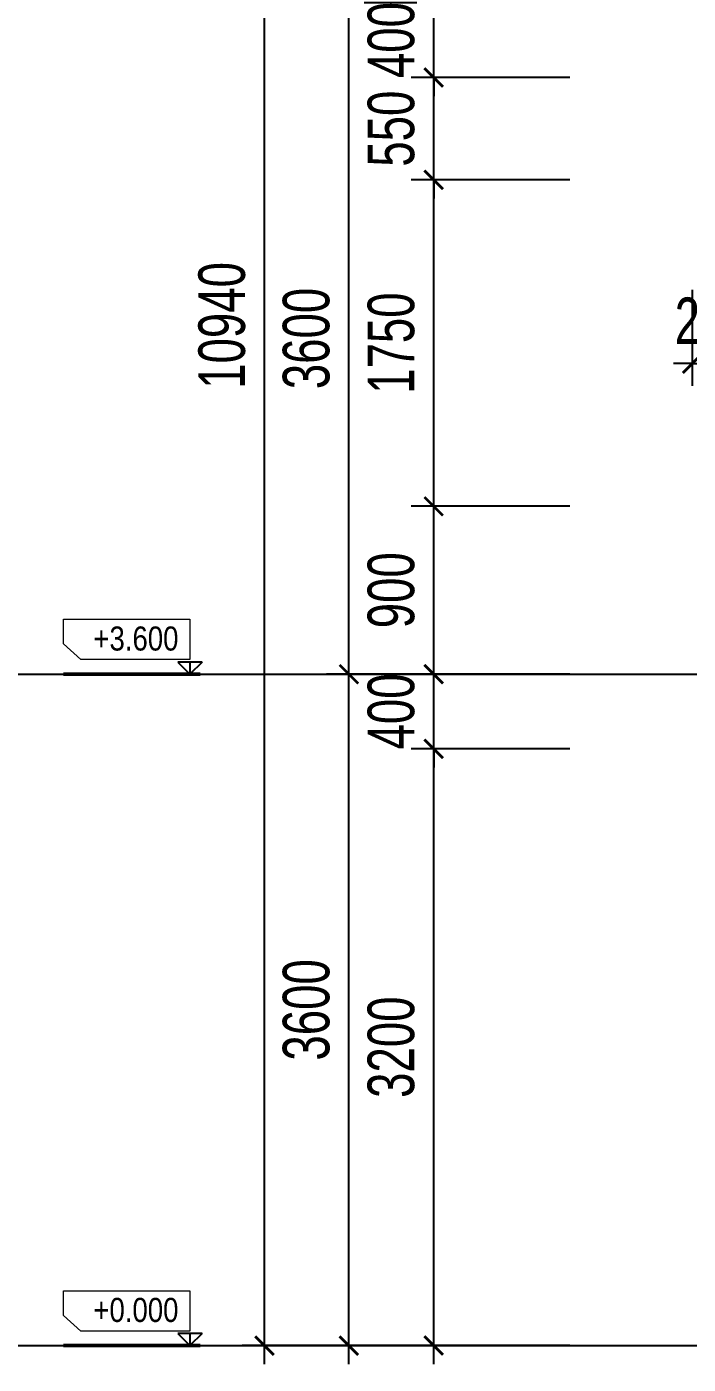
# Model space of a CAD drawing. Header units: inches. Extents: x 442278 to 842836, y -356313 to 59457.
# Drawn here: x 475445 to 478992, y 46 to 7218 of the extents above; entities that cross this region are included whole.
import ezdxf
from ezdxf.enums import TextEntityAlignment as Align

# ---------------------------------------------------------------- set-up
doc = ezdxf.new("R2010")
doc.units = ezdxf.units.IN
doc.header["$LTSCALE"] = 250
doc.header["$MEASUREMENT"] = 0
doc.set_wipeout_variables(frame=1)
doc.layers.add('LA.DIM', color=251, linetype='Continuous')
for name, color, linetype, lineweight in [('NS_cat 30', 30, 'Continuous', 50), ('NS_MANH 01_ 08', 8, 'Continuous', 9), ('NS_text \xad white', 7, 'Continuous', 5), ('NS_THAY 145', 145, 'Continuous', 25)]:
    doc.layers.add(name, color=color, linetype=linetype, lineweight=lineweight)
doc.styles.add('S.STEXT', font='arial.ttf', dxfattribs={"width": 0.7})
doc.styles.add('VnArial-NarrowH', font='', dxfattribs={"height": 200})
doc.styles.get('VnArial-NarrowH').set_extended_font_data('.VnArial NarrowH')
doc.dimstyles.new('S.DIM100', dxfattribs={"dimtxt": 250, "dimasz": 100, "dimexe": 120, "dimexo": 0, "dimgap": 100, "dimtad": 1, "dimdec": 0, "dimzin": 13, "dimdsep": 46, "dimtxsty": 'S.STEXT', "dimblk": 'ARCHTICK', "dimblk1": 'ARCHTICK', "dimcen": 0, "dimdle": 100, "dimclrd": 251, "dimclre": 251, "dimclrt": 60, "dimadec": 0, "dimazin": 0, "dimtfac": 1, "dimtdec": 0, "dimtix": 1, "dimtmove": 2, "dimatfit": 3, "dimfxl": 1, "dimtolj": 1, "dimtzin": 13, "dimarcsym": 0})

# ---------------------------------------------------------------- blocks, each defined once
blk = doc.blocks.new('COST CAO DO')
at = {"layer": 'NS_cat 30'}
blk.add_line((-0.85, 0), (10.51, 0), dxfattribs=at)
blk.add_wipeout([(0, 4.56), (10.51, 4.56), (10.51, 2.51), (9.07, 1.21), (0, 1.21)])
for p, q in [((-1, 1), (1, 1)), ((-1, 1), (0, 0)), ((1, 1), (0, 0)), ((0, 1), (0, 0))]:
    blk.add_line(p, q)
at = {"layer": 'NS_MANH 01_ 08'}
for p, q in [((0, 4.56), (0, 1.21)), ((10.51, 4.56), (0, 4.56)), ((10.51, 2.51), (10.51, 4.56)), ((9.07, 1.21), (10.51, 2.51)), ((0, 1.21), (9.07, 1.21))]:
    blk.add_line(p, q, dxfattribs=at)
at = {"layer": 'NS_text \xad white', "linetype": 'Continuous', "style": 'VnArial-NarrowH'}
blk.add_attdef('COSTCAODO', text='', height=2, dxfattribs=at).set_placement((4.53, 1.96), align=Align.CENTER)
blk = doc.blocks.new('_ArchTick')
at = {"color": 0, "linetype": 'ByBlock', "const_width": 0.15}
blk.add_lwpolyline([(-0.5, -0.5), (0.5, 0.5)], dxfattribs=at)
blk = doc.blocks.new('*D423')
at = {"layer": 'DEFPOINTS', "color": 0, "transparency": 16777216}
for p in [(476719.5, 11086.4), (478356.7, 11086.4), (478356.7, 146.4)]:
    blk.add_point(p, dxfattribs=at)
at = {"layer": 'LA.DIM', "color": 251, "lineweight": -2, "transparency": 16777216}
for p, q in [((476719.5, 46.4), (476719.5, 11186.4)), ((478356.7, 11086.4), (476599.5, 11086.4)), ((478356.7, 146.4), (476599.5, 146.4))]:
    blk.add_line(p, q, dxfattribs=at)
at = {"layer": 'LA.DIM', "color": 251, "lineweight": -2, "transparency": 16777216, "xscale": 100, "yscale": 100, "zscale": 100}
for p, rotation in [((476719.5, 11086.4), 90), ((476719.5, 146.4), 270)]:
    blk.add_blockref('_ArchTick', p, dxfattribs=dict(at, rotation=rotation))
at = {"layer": 'LA.DIM', "color": 60, "transparency": 16777216, "insert": (476491.9, 5616.4), "char_height": 250, "attachment_point": 5, "rotation": 90, "style": 'S.STEXT'}
blk.add_mtext('\\A1;10940', dxfattribs=at)
blk = doc.blocks.new('*D424')
at = {"layer": 'DEFPOINTS', "color": 0, "transparency": 16777216}
for p in [(477172.2, 3746.4), (478356.7, 3746.4), (478356.7, 146.4)]:
    blk.add_point(p, dxfattribs=at)
at = {"layer": 'LA.DIM', "color": 251, "lineweight": -2, "transparency": 16777216}
for p, q in [((477172.2, 46.4), (477172.2, 3846.4)), ((478356.7, 3746.4), (477052.2, 3746.4)), ((478356.7, 146.4), (477052.2, 146.4))]:
    blk.add_line(p, q, dxfattribs=at)
at = {"layer": 'LA.DIM', "color": 251, "lineweight": -2, "transparency": 16777216, "xscale": 100, "yscale": 100, "zscale": 100}
for p, rotation in [((477172.2, 3746.4), 90), ((477172.2, 146.4), 270)]:
    blk.add_blockref('_ArchTick', p, dxfattribs=dict(at, rotation=rotation))
at = {"layer": 'LA.DIM', "color": 60, "transparency": 16777216, "insert": (476944.5, 1946.4), "char_height": 250, "attachment_point": 5, "rotation": 90, "style": 'S.STEXT'}
blk.add_mtext('\\A1;3600', dxfattribs=at)
blk = doc.blocks.new('*D425')
at = {"layer": 'DEFPOINTS', "color": 0, "transparency": 16777216}
for p in [(477172.2, 7346.4), (478356.7, 7346.4), (478356.7, 3746.4)]:
    blk.add_point(p, dxfattribs=at)
at = {"layer": 'LA.DIM', "color": 251, "lineweight": -2, "transparency": 16777216}
for p, q in [((477172.2, 3646.4), (477172.2, 7446.4)), ((478356.7, 7346.4), (477052.2, 7346.4)), ((478356.7, 3746.4), (477052.2, 3746.4))]:
    blk.add_line(p, q, dxfattribs=at)
at = {"layer": 'LA.DIM', "color": 251, "lineweight": -2, "transparency": 16777216, "xscale": 100, "yscale": 100, "zscale": 100}
for p, rotation in [((477172.2, 7346.4), 90), ((477172.2, 3746.4), 270)]:
    blk.add_blockref('_ArchTick', p, dxfattribs=dict(at, rotation=rotation))
at = {"layer": 'LA.DIM', "color": 60, "transparency": 16777216, "insert": (476944.5, 5546.4), "char_height": 250, "attachment_point": 5, "rotation": 90, "style": 'S.STEXT'}
blk.add_mtext('\\A1;3600', dxfattribs=at)
blk = doc.blocks.new('*D427')
at = {"layer": 'DEFPOINTS', "color": 0, "transparency": 16777216}
for p in [(477627.1, 3346.4), (478356.7, 3346.4), (478356.7, 146.4)]:
    blk.add_point(p, dxfattribs=at)
at = {"layer": 'LA.DIM', "color": 251, "lineweight": -2, "transparency": 16777216}
for p, q in [((477627.1, 46.4), (477627.1, 3446.4)), ((478356.7, 3346.4), (477507.1, 3346.4)), ((478356.7, 146.4), (477507.1, 146.4))]:
    blk.add_line(p, q, dxfattribs=at)
at = {"layer": 'LA.DIM', "color": 251, "lineweight": -2, "transparency": 16777216, "xscale": 100, "yscale": 100, "zscale": 100}
for p, rotation in [((477627.1, 3346.4), 90), ((477627.1, 146.4), 270)]:
    blk.add_blockref('_ArchTick', p, dxfattribs=dict(at, rotation=rotation))
at = {"layer": 'LA.DIM', "color": 60, "transparency": 16777216, "insert": (477399.4, 1746.4), "char_height": 250, "attachment_point": 5, "rotation": 90, "style": 'S.STEXT'}
blk.add_mtext('\\A1;3200', dxfattribs=at)
blk = doc.blocks.new('*D428')
at = {"layer": 'DEFPOINTS', "color": 0, "transparency": 16777216}
for p in [(477627.1, 3746.4), (478356.7, 3746.4), (478356.7, 3346.4)]:
    blk.add_point(p, dxfattribs=at)
at = {"layer": 'LA.DIM', "color": 251, "lineweight": -2, "transparency": 16777216}
for p, q in [((477627.1, 3746.4), (477627.1, 3846.4)), ((478356.7, 3746.4), (477507.1, 3746.4)), ((477627.1, 3346.4), (477627.1, 3746.4)), ((478356.7, 3346.4), (477507.1, 3346.4)), ((477627.1, 3346.4), (477627.1, 3246.4))]:
    blk.add_line(p, q, dxfattribs=at)
at = {"layer": 'LA.DIM', "color": 251, "lineweight": -2, "transparency": 16777216, "xscale": 100, "yscale": 100, "zscale": 100}
for p, rotation in [((477627.1, 3746.4), 270), ((477627.1, 3346.4), 90)]:
    blk.add_blockref('_ArchTick', p, dxfattribs=dict(at, rotation=rotation))
at = {"layer": 'LA.DIM', "color": 60, "transparency": 16777216, "insert": (477399.5, 3546.4), "char_height": 250, "attachment_point": 5, "rotation": 90, "style": 'S.STEXT'}
blk.add_mtext('\\A1;400', dxfattribs=at)
blk = doc.blocks.new('*D429')
at = {"layer": 'DEFPOINTS', "color": 0, "transparency": 16777216}
for p in [(477627.1, 4646.4), (478356.7, 4646.4), (478356.7, 3746.4)]:
    blk.add_point(p, dxfattribs=at)
at = {"layer": 'LA.DIM', "color": 251, "lineweight": -2, "transparency": 16777216}
for p, q in [((477627.1, 3646.4), (477627.1, 4746.4)), ((478356.7, 4646.4), (477507.1, 4646.4)), ((478356.7, 3746.4), (477507.1, 3746.4))]:
    blk.add_line(p, q, dxfattribs=at)
at = {"layer": 'LA.DIM', "color": 251, "lineweight": -2, "transparency": 16777216, "xscale": 100, "yscale": 100, "zscale": 100}
for p, rotation in [((477627.1, 4646.4), 90), ((477627.1, 3746.4), 270)]:
    blk.add_blockref('_ArchTick', p, dxfattribs=dict(at, rotation=rotation))
at = {"layer": 'LA.DIM', "color": 60, "transparency": 16777216, "insert": (477399.5, 4196.4), "char_height": 250, "attachment_point": 5, "rotation": 90, "style": 'S.STEXT'}
blk.add_mtext('\\A1;900', dxfattribs=at)
blk = doc.blocks.new('*D430')
at = {"layer": 'DEFPOINTS', "color": 0, "transparency": 16777216}
for p in [(477627.1, 6396.4), (478356.7, 6396.4), (478356.7, 4646.4)]:
    blk.add_point(p, dxfattribs=at)
at = {"layer": 'LA.DIM', "color": 251, "lineweight": -2, "transparency": 16777216}
for p, q in [((477627.1, 4546.4), (477627.1, 6496.4)), ((478356.7, 6396.4), (477507.1, 6396.4)), ((478356.7, 4646.4), (477507.1, 4646.4))]:
    blk.add_line(p, q, dxfattribs=at)
at = {"layer": 'LA.DIM', "color": 251, "lineweight": -2, "transparency": 16777216, "xscale": 100, "yscale": 100, "zscale": 100}
for p, rotation in [((477627.1, 6396.4), 90), ((477627.1, 4646.4), 270)]:
    blk.add_blockref('_ArchTick', p, dxfattribs=dict(at, rotation=rotation))
at = {"layer": 'LA.DIM', "color": 60, "transparency": 16777216, "insert": (477399.5, 5521.4), "char_height": 250, "attachment_point": 5, "rotation": 90, "style": 'S.STEXT'}
blk.add_mtext('\\A1;1750', dxfattribs=at)
blk = doc.blocks.new('*D431')
at = {"layer": 'DEFPOINTS', "color": 0, "transparency": 16777216}
for p in [(477627.1, 6946.4), (478356.7, 6946.4), (478356.7, 6396.4)]:
    blk.add_point(p, dxfattribs=at)
at = {"layer": 'LA.DIM', "color": 251, "lineweight": -2, "transparency": 16777216}
for p, q in [((477627.1, 6946.4), (477627.1, 7046.4)), ((478356.7, 6946.4), (477507.1, 6946.4)), ((477627.1, 6396.4), (477627.1, 6946.4)), ((478356.7, 6396.4), (477507.1, 6396.4)), ((477627.1, 6396.4), (477627.1, 6296.4))]:
    blk.add_line(p, q, dxfattribs=at)
at = {"layer": 'LA.DIM', "color": 251, "lineweight": -2, "transparency": 16777216, "xscale": 100, "yscale": 100, "zscale": 100}
for p, rotation in [((477627.1, 6946.4), 270), ((477627.1, 6396.4), 90)]:
    blk.add_blockref('_ArchTick', p, dxfattribs=dict(at, rotation=rotation))
at = {"layer": 'LA.DIM', "color": 60, "transparency": 16777216, "insert": (477399.5, 6671.4), "char_height": 250, "attachment_point": 5, "rotation": 90, "style": 'S.STEXT'}
blk.add_mtext('\\A1;550', dxfattribs=at)
blk = doc.blocks.new('*D432')
at = {"layer": 'DEFPOINTS', "color": 0, "transparency": 16777216}
for p in [(477627.1, 7346.4), (478356.7, 7346.4), (478356.7, 6946.4)]:
    blk.add_point(p, dxfattribs=at)
at = {"layer": 'LA.DIM', "color": 251, "lineweight": -2, "transparency": 16777216}
for p, q in [((477627.1, 7346.4), (477627.1, 7446.4)), ((478356.7, 7346.4), (477507.1, 7346.4)), ((477627.1, 6946.4), (477627.1, 7346.4)), ((478356.7, 6946.4), (477507.1, 6946.4)), ((477627.1, 6946.4), (477627.1, 6846.4))]:
    blk.add_line(p, q, dxfattribs=at)
at = {"layer": 'LA.DIM', "color": 251, "lineweight": -2, "transparency": 16777216, "xscale": 100, "yscale": 100, "zscale": 100}
for p, rotation in [((477627.1, 7346.4), 270), ((477627.1, 6946.4), 90)]:
    blk.add_blockref('_ArchTick', p, dxfattribs=dict(at, rotation=rotation))
at = {"layer": 'LA.DIM', "color": 60, "transparency": 16777216, "insert": (477399.5, 7146.4), "char_height": 250, "attachment_point": 5, "rotation": 90, "style": 'S.STEXT'}
blk.add_mtext('\\A1;400', dxfattribs=at)
blk = doc.blocks.new('*D445')
at = {"layer": 'DEFPOINTS', "color": 0, "transparency": 16777216}
for p in [(479013.5, 5806.4), (479233.5, 5806.4), (479233.5, 5411.7)]:
    blk.add_point(p, dxfattribs=at)
at = {"layer": 'LA.DIM', "color": 251, "lineweight": -2, "transparency": 16777216}
for p, q in [((479013.5, 5806.4), (479013.5, 5291.7)), ((479233.5, 5806.4), (479233.5, 5291.7)), ((479013.5, 5411.7), (478913.5, 5411.7)), ((479013.5, 5411.7), (479233.5, 5411.7)), ((479233.5, 5411.7), (479333.5, 5411.7))]:
    blk.add_line(p, q, dxfattribs=at)
at = {"layer": 'LA.DIM', "color": 251, "lineweight": -2, "transparency": 16777216, "xscale": 100, "yscale": 100, "zscale": 100}
blk.add_blockref('_ArchTick', (479013.5, 5411.7), dxfattribs=at)
at = {"layer": 'LA.DIM', "color": 251, "lineweight": -2, "transparency": 16777216, "xscale": 100, "yscale": 100, "zscale": 100, "rotation": 180}
blk.add_blockref('_ArchTick', (479233.5, 5411.7), dxfattribs=at)
at = {"layer": 'LA.DIM', "color": 60, "transparency": 16777216, "insert": (479123.5, 5639.3), "char_height": 250, "attachment_point": 5, "style": 'S.STEXT'}
blk.add_mtext('\\A1;220', dxfattribs=at)

msp = doc.modelspace()

# ---------------------------------------------------------------- linework, layer by layer
at = {"layer": 'LA.DIM'}
for p, q in [((469233.07, 3746.39), (493071.84, 3746.39)), ((469233.07, 146.39), (493071.84, 146.39))]:
    msp.add_line(p, q, dxfattribs=at)

# ---------------------------------------------------------------- dimensions: what is measured, and where the dimension line sits
for base, p1, p2, picture, middle in [((477172.24, 7346.39), (478356.67, 3746.39), (478356.67, 7346.39), '*D425', (476944.51, 5546.39)), ((477627.14, 7346.39), (478356.67, 6946.39), (478356.67, 7346.39), '*D432', (477399.5, 7146.39)), ((477627.14, 6946.39), (478356.67, 6396.39), (478356.67, 6946.39), '*D431', (477399.5, 6671.39)), ((477627.14, 6396.39), (478356.67, 4646.39), (478356.67, 6396.39), '*D430', (477399.5, 5521.39)), ((477627.14, 4646.39), (478356.67, 3746.39), (478356.67, 4646.39), '*D429', (477399.5, 4196.39)), ((477172.24, 3746.39), (478356.67, 146.39), (478356.67, 3746.39), '*D424', (476944.51, 1946.39)), ((477627.14, 3746.39), (478356.67, 3346.39), (478356.67, 3746.39), '*D428', (477399.5, 3546.39)), ((477627.14, 3346.39), (478356.67, 146.39), (478356.67, 3346.39), '*D427', (477399.41, 1746.39))]:
    dim = msp.add_linear_dim(base=base, p1=p1, p2=p2, angle=90, dimstyle='S.DIM100', dxfattribs=at)
    dim.commit()
    dim.dimension.update_dxf_attribs({"geometry": picture, "text_midpoint": middle})
dim = msp.add_linear_dim(base=(479233.53, 5411.71), p1=(479013.53, 5806.43), p2=(479233.53, 5806.43), dimstyle='S.DIM100', dxfattribs=at)
dim.commit()
dim.dimension.update_dxf_attribs({"geometry": '*D445', "text_midpoint": (479123.53, 5639.35)})

# ---------------------------------------------------------------- next in the draw order: block references
at = {"layer": 'NS_THAY 145', "ltscale": 10}
ref = msp.add_blockref('COST CAO DO', (476320.29, 146.39), dxfattribs=dict(at, xscale=-64.52205882349517, yscale=64.52205882361159, zscale=64.52205882351457, rotation=359.9999999999742))
ref.add_attrib('COSTCAODO', '+0.000', dxfattribs={"layer": 'NS_text \xad white', "linetype": 'Continuous', "height": 129.044, "rotation": 360, "style": 'VnArial-NarrowH'}).set_placement((476030.31, 273.06), align=Align.CENTER)

# ---------------------------------------------------------------- next in the draw order: dimensions: what is measured, and where the dimension line sits
at = {"layer": 'LA.DIM'}
dim = msp.add_linear_dim(base=(476719.5, 11086.39), p1=(478356.67, 146.39), p2=(478356.67, 11086.39), angle=90, dimstyle='S.DIM100', dxfattribs=at)
dim.commit()
dim.dimension.update_dxf_attribs({"geometry": '*D423', "text_midpoint": (476491.85, 5616.39)})

# ---------------------------------------------------------------- next in the draw order: block references
at = {"layer": 'NS_THAY 145', "ltscale": 10}
ref = msp.add_blockref('COST CAO DO', (476320.29, 3746.39), dxfattribs=dict(at, xscale=-64.52205882349517, yscale=64.52205882361159, zscale=64.52205882351457, rotation=359.9999999999742))
ref.add_attrib('COSTCAODO', '+3.600', dxfattribs={"layer": 'NS_text \xad white', "linetype": 'Continuous', "height": 129.044, "rotation": 360, "style": 'VnArial-NarrowH'}).set_placement((476030.31, 3873.06), align=Align.CENTER)

doc.saveas('drawing.dxf')
